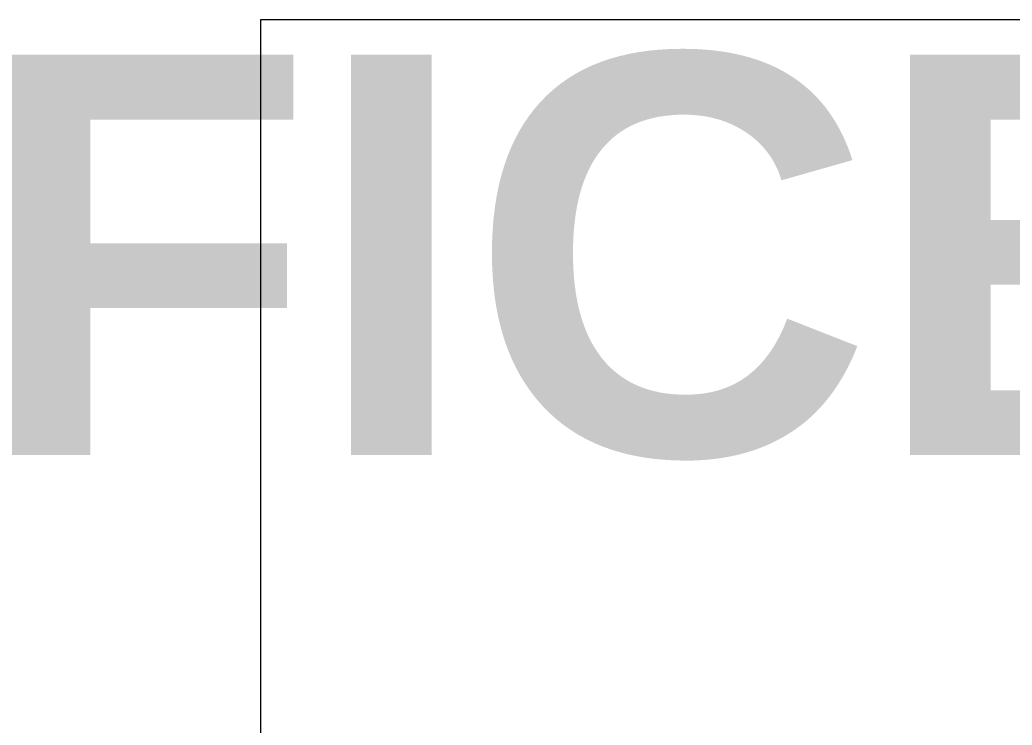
# Model space of a CAD drawing. Header units: inches. Extents: x -956 to 1409, y -1111 to 895.
# Drawn here: x 24.54 to 54.3, y -643.02 to -621.87 of the extents above; entities that cross this region are included whole.
import ezdxf

# ---------------------------------------------------------------- set-up
doc = ezdxf.new("R2010")
doc.units = ezdxf.units.IN
doc.header["$MEASUREMENT"] = 0
doc.layers.add('A-AREA-IDEN', color=2, linetype='Continuous', lineweight=9)
doc.layers.add('A-GENM', color=13, linetype='Continuous', lineweight=9)
doc.styles.add('Arial_B', font='arialbd.ttf', dxfattribs={"height": 12})

# ---------------------------------------------------------------- blocks, each defined once
blk = doc.blocks.new('Generic Model Adjustable Table - Default-3132396-8TH FLOOR TELECOM UNDERFLOOR ROUTING PLAN')
at = {"layer": 'A-GENM', "color": 53}
for p, q in [((39, 15), (-39, 15)), ((-39, 15), (-39, -15))]:
    blk.add_line(p, q, dxfattribs=at)
blk = doc.blocks.new('18433_1 - AEO NY - CENTRAL_rvt-1-8TH FLOOR TELECOM UNDERFLOOR ROUTING PLAN')
at = {"color": 53, "lineweight": 9}
blk.add_blockref('Generic Model Adjustable Table - Default-3132396-8TH FLOOR TELECOM UNDERFLOOR ROUTING PLAN', (70.764, -636.869), dxfattribs=at)

msp = doc.modelspace()

# ---------------------------------------------------------------- block references
at = {"lineweight": 5}
msp.add_blockref('18433_1 - AEO NY - CENTRAL_rvt-1-8TH FLOOR TELECOM UNDERFLOOR ROUTING PLAN', (0, 0), dxfattribs=at)

# ---------------------------------------------------------------- next in the draw order: texts
at = {"layer": 'A-AREA-IDEN', "insert": (-0.16, -622.916), "char_height": 12, "width": 74.538, "attachment_point": 1, "style": 'Arial_B'}
msp.add_mtext('OFFICE', dxfattribs=at)

doc.saveas('drawing.dxf')
